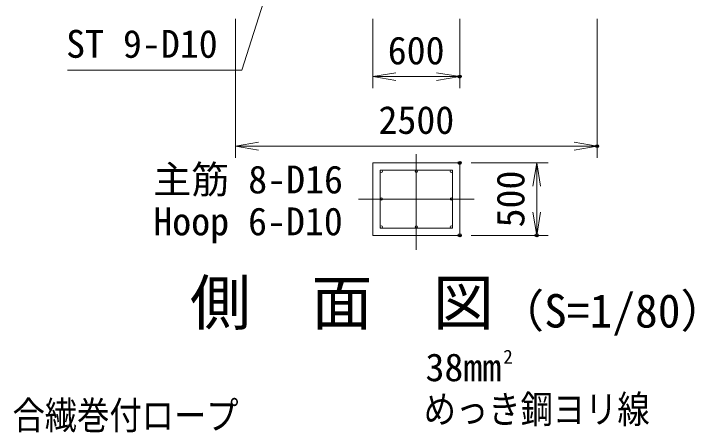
# Model space of a CAD drawing. Units: millimetres at full size. Extents: x -16800 to 16800, y -11880 to 11880.
# Drawn here: x 206 to 4910, y -6678 to -3787 of the extents above; entities that cross this region are included whole.
import ezdxf
from ezdxf.enums import TextEntityAlignment as Align

# ---------------------------------------------------------------- set-up
doc = ezdxf.new("R2010")
doc.units = ezdxf.units.MM
doc.header["$LTSCALE"] = 40
doc.header["$PDMODE"] = 32
doc.header["$PDSIZE"] = 20
doc.linetypes.add('USER1', pattern=[50.8, 31.75, -6.35, 6.35, -6.35])
for name, color, linetype, lineweight in [('0-1_D-BMK', 2, 'USER1', 13), ('0-2_D-STR3', 3, 'Continuous', 13), ('0-3_D-STR4', 7, 'Continuous', 18), ('0-6_D-STR-DIM', 7, 'Continuous', 13), ('0-7_0', 7, 'Continuous', 18), ('0-9_D-STR-TXT', 7, 'Continuous', 13), ('0-B_D-TTL-TXT', 7, 'Continuous', 13)]:
    doc.layers.add(name, color=color, linetype=linetype, lineweight=lineweight)
doc.layers.add('0-8_Defpoints', color=253, linetype='Continuous')
doc.styles.add('ＭＳ ゴシック', font='')
doc.styles.get('ＭＳ ゴシック').set_extended_font_data('MS Gothic')

# ---------------------------------------------------------------- blocks, each defined once
blk = doc.blocks.new('_Open')
at = {"layer": '0-7_0'}
blk.add_line((-40, 6.67), (0, 0), dxfattribs=at)
blk.add_lwpolyline([(-40, -6.67), (0, 0), (-40, 0)], dxfattribs=at)

msp = doc.modelspace()

# ---------------------------------------------------------------- linework, layer by layer
at = {"layer": '0-1_D-BMK'}
for p, q in [((2988.09, -4758.11), (2988.09, -5418.11)), ((2588.09, -5068.11), (3388.09, -5068.11))]:
    msp.add_line(p, q, dxfattribs=at)
at = {"layer": '0-2_D-STR3'}
msp.add_lwpolyline([(2738.09, -4868.11), (2738.09, -5268.11), (3238.09, -5268.11), (3238.09, -4868.11)], close=True, dxfattribs=at)
for centre in [(2746.09, -4876.11), (2988.09, -4876.11), (3230.09, -4876.11), (2746.09, -5068.11), (3230.09, -5068.11), (2746.09, -5260.11), (2988.09, -5260.11), (3230.09, -5260.11)]:
    msp.add_circle(centre, 8, dxfattribs=at)
at = {"layer": '0-3_D-STR4'}
msp.add_lwpolyline([(2688.09, -4818.11), (2688.09, -5318.11), (3288.09, -5318.11), (3288.09, -4818.11)], close=True, dxfattribs=at)
at = {"layer": '0-6_D-STR-DIM'}
for p, q in [((1738.09, -3822.48), (1738.09, -4782.48)), ((2688.09, -3822.48), (2688.09, -4302.48)), ((3288.09, -3822.48), (3288.09, -4302.48)), ((4238.09, -3822.48), (4238.09, -4782.48)), ((2688.09, -4222.48), (3288.09, -4222.48)), ((1738.09, -4702.48), (4238.09, -4702.48)), ((3368.09, -4818.11), (3900.19, -4818.11)), ((3820.19, -4818.11), (3820.19, -5318.11)), ((3368.09, -5318.11), (3900.19, -5318.11))]:
    msp.add_line(p, q, dxfattribs=at)
at = {"layer": '0-8_Defpoints'}
for p in [(3288.09, -4222.48), (4238.09, -4702.48), (3288.09, -4818.11), (3288.09, -5318.11), (3820.19, -5318.11)]:
    msp.add_point(p, dxfattribs=at)
at = {"layer": '0-9_D-STR-TXT'}
msp.add_lwpolyline([(579.12, -4178.02), (1782.41, -4178.02), (2097.49, -3185.42)], dxfattribs=at)

# ---------------------------------------------------------------- block references
at = {"layer": '0-6_D-STR-DIM', "xscale": 4, "yscale": 4}
for p, rotation in [((2688.09, -4222.48), 180), ((1738.09, -4702.48), 180), ((3820.19, -4818.11), 90), ((3820.19, -5318.11), 270)]:
    msp.add_blockref('_Open', p, dxfattribs=dict(at, rotation=rotation))
for p in [(3288.09, -4222.48), (4238.09, -4702.48)]:
    msp.add_blockref('_Open', p, dxfattribs=at)

# ---------------------------------------------------------------- texts
at = {"layer": '0-6_D-STR-DIM', "style": 'ＭＳ ゴシック'}
for s, p in [('600', (2791.04, -4195.49)), ('2500', (2727.02, -4675.49))]:
    msp.add_text(s, height=192.4, dxfattribs=at).set_placement(p, align=Align.BOTTOM_LEFT)
msp.add_text('500', height=192.4, rotation=90, dxfattribs=at).set_placement((3793.2, -5263.66), align=Align.BOTTOM_LEFT)
at = {"layer": '0-9_D-STR-TXT', "style": 'ＭＳ ゴシック'}
for s, height, p in [('ST 9-D10', 192.4, (568.97, -4150.02)), ('主筋 8-D16', 192.4, (1171.52, -5086.29)), ('Hoop 6-D10', 192.4, (1171.52, -5375.62)), ('2', 96.19, (3589.36, -6233.15)), ('38mm', 192.4, (3051.72, -6382.86))]:
    msp.add_text(s, height=height, dxfattribs=at).set_placement(p, align=Align.BOTTOM_LEFT)
at = {"layer": '0-9_D-STR-TXT', "style": 'ＭＳ ゴシック', "width": 0.85}
for s, p in [('めっき鋼ヨリ線', (3039.54, -6672.29)), ('合繊巻付ロープ', (198.58, -6714.57))]:
    msp.add_text(s, height=192.4, dxfattribs=at).set_placement(p, align=Align.BOTTOM_LEFT)
at = {"layer": '0-B_D-TTL-TXT', "style": 'ＭＳ ゴシック'}
for s, height, p in [('側\u3000面\u3000図', 307.9, (1424.21, -6028.98)), ('（S=1/80）', 230.8, (3556.9, -6023.92))]:
    msp.add_text(s, height=height, dxfattribs=at).set_placement(p, align=Align.BOTTOM_LEFT)

doc.saveas('drawing.dxf')
